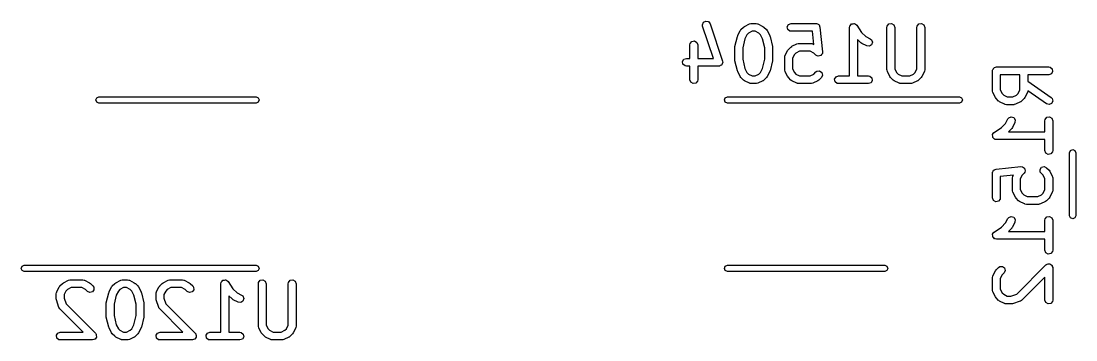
# Model space of a CAD drawing. Extents: x 54 to 297, y -260 to -31.
# Drawn here: x 94.02 to 114.15, y -192.98 to -186.88 of the extents above; entities that cross this region are included whole.
import ezdxf

# ---------------------------------------------------------------- set-up
doc = ezdxf.new("R2010")
doc.units = 0
doc.layers.add('BLACK', color=7, linetype='CONTINUOUS')

msp = doc.modelspace()

# ---------------------------------------------------------------- linework, layer by layer
at = {"layer": 'BLACK', "linetype": 'CONTINUOUS'}
for p, q in [((107.02, -186.953), (107.039, -186.905)), ((107.024, -186.978), (107.02, -186.953)), ((107.229, -187.594), (107.024, -186.978)), ((107.039, -186.905), (107.084, -186.881)), ((107.084, -186.881), (107.134, -186.891)), ((107.134, -186.891), (107.166, -186.931)), ((107.166, -186.931), (107.404, -187.645)), ((107.742, -187.064), (107.756, -187.046)), ((107.756, -187.045), (107.804, -186.997)), ((107.756, -187.046), (107.756, -187.045)), ((107.804, -186.997), (107.822, -186.984)), ((107.822, -186.984), (107.824, -186.983)), ((107.824, -186.983), (107.919, -186.935)), ((107.919, -186.935), (107.944, -186.928)), ((107.944, -186.928), (107.948, -186.929)), ((107.948, -186.929), (107.952, -186.927)), ((107.952, -186.927), (108.048, -186.927)), ((108.048, -186.927), (108.073, -186.932)), ((108.073, -186.932), (108.077, -186.935)), ((108.077, -186.935), (108.081, -186.935)), ((108.081, -186.935), (108.176, -186.983)), ((108.176, -186.983), (108.194, -186.996)), ((108.194, -186.996), (108.196, -186.997)), ((108.196, -186.997), (108.244, -187.045)), ((108.244, -187.045), (108.256, -187.063)), ((108.64, -186.989), (108.666, -186.945)), ((108.649, -187.04), (108.64, -186.989)), ((108.689, -187.073), (108.649, -187.04)), ((108.666, -186.945), (108.714, -186.927)), ((108.714, -186.927), (109.19, -186.927)), ((109.19, -186.927), (109.194, -186.928)), ((109.194, -186.928), (109.196, -186.928)), ((109.196, -186.928), (109.199, -186.929)), ((109.199, -186.929), (109.216, -186.932)), ((109.216, -186.932), (109.228, -186.942)), ((109.228, -186.942), (109.243, -186.949)), ((109.243, -186.949), (109.247, -186.958)), ((109.247, -186.958), (109.255, -186.965)), ((109.255, -186.965), (109.258, -186.981)), ((109.258, -186.981), (109.265, -186.995)), ((109.265, -186.995), (109.313, -187.471)), ((109.83, -187.002), (109.834, -186.977)), ((109.83, -187.927), (109.83, -187.002)), ((109.834, -186.977), (109.837, -186.973)), ((109.837, -186.973), (109.838, -186.969)), ((109.838, -186.969), (109.853, -186.954)), ((109.853, -186.954), (109.867, -186.937)), ((109.867, -186.937), (109.872, -186.937)), ((109.872, -186.937), (109.875, -186.934)), ((109.875, -186.934), (109.896, -186.932)), ((109.896, -186.932), (109.918, -186.929)), ((109.918, -186.929), (109.922, -186.931)), ((109.922, -186.931), (109.926, -186.93)), ((109.926, -186.93), (109.943, -186.943)), ((109.943, -186.943), (109.962, -186.954)), ((109.962, -186.954), (109.964, -186.958)), ((109.964, -186.958), (109.967, -186.961)), ((109.967, -186.961), (110.058, -187.097)), ((110.544, -187.002), (110.549, -186.977)), ((110.544, -187.812), (110.544, -187.002)), ((110.549, -186.977), (110.582, -186.937)), ((110.582, -186.937), (110.632, -186.929)), ((110.632, -186.929), (110.676, -186.954)), ((110.676, -186.954), (110.694, -187.002)), ((110.694, -187.002), (110.694, -187.794)), ((111.115, -187.002), (111.12, -186.977)), ((111.115, -187.794), (111.115, -187.002)), ((111.12, -186.977), (111.153, -186.937)), ((111.153, -186.937), (111.203, -186.929)), ((111.203, -186.929), (111.248, -186.954)), ((111.248, -186.954), (111.265, -187.002)), ((111.265, -187.002), (111.265, -187.812)), ((107.642, -187.365), (107.689, -187.175)), ((107.689, -187.175), (107.694, -187.163)), ((107.694, -187.163), (107.695, -187.159)), ((107.695, -187.159), (107.742, -187.064)), ((107.833, -187.219), (107.789, -187.393)), ((107.871, -187.142), (107.833, -187.219)), ((107.902, -187.112), (107.871, -187.142)), ((107.97, -187.077), (107.902, -187.112)), ((108.03, -187.077), (107.97, -187.077)), ((108.098, -187.112), (108.03, -187.077)), ((108.129, -187.142), (108.098, -187.112)), ((108.167, -187.219), (108.129, -187.142)), ((108.211, -187.393), (108.167, -187.219)), ((108.256, -187.063), (108.258, -187.064)), ((108.258, -187.064), (108.305, -187.159)), ((108.305, -187.159), (108.309, -187.172)), ((108.309, -187.172), (108.311, -187.175)), ((108.311, -187.175), (108.358, -187.365)), ((108.714, -187.077), (108.689, -187.073)), ((109.123, -187.077), (108.714, -187.077)), ((109.147, -187.326), (109.123, -187.077)), ((110.042, -187.294), (109.98, -187.231)), ((109.98, -187.231), (109.98, -187.927)), ((110.058, -187.097), (110.14, -187.179)), ((110.14, -187.179), (110.224, -187.221)), ((110.224, -187.221), (110.245, -187.237)), ((110.245, -187.237), (110.265, -187.284)), ((106.782, -187.336), (106.787, -187.31)), ((106.782, -187.594), (106.782, -187.336)), ((106.787, -187.31), (106.82, -187.271)), ((106.82, -187.271), (106.87, -187.262)), ((106.87, -187.262), (106.915, -187.288)), ((106.915, -187.288), (106.932, -187.336)), ((106.932, -187.336), (106.932, -187.594)), ((107.639, -187.383), (107.642, -187.369)), ((107.639, -187.621), (107.639, -187.383)), ((107.642, -187.369), (107.642, -187.365)), ((107.789, -187.393), (107.789, -187.612)), ((108.211, -187.612), (108.211, -187.393)), ((108.358, -187.365), (108.36, -187.38)), ((108.36, -187.38), (108.361, -187.383)), ((108.361, -187.383), (108.361, -187.621)), ((108.6, -187.54), (108.647, -187.445)), ((108.647, -187.445), (108.661, -187.427)), ((108.661, -187.426), (108.709, -187.378)), ((108.661, -187.427), (108.661, -187.426)), ((108.709, -187.378), (108.727, -187.365)), ((108.727, -187.365), (108.728, -187.364)), ((108.728, -187.364), (108.824, -187.316)), ((108.824, -187.316), (108.849, -187.309)), ((108.849, -187.309), (108.853, -187.31)), ((108.853, -187.31), (108.857, -187.308)), ((108.857, -187.308), (109.095, -187.308)), ((109.095, -187.308), (109.121, -187.313)), ((109.121, -187.313), (109.124, -187.316)), ((109.124, -187.316), (109.129, -187.316)), ((109.129, -187.316), (109.147, -187.326)), ((110.044, -187.294), (110.042, -187.294)), ((110.062, -187.308), (110.044, -187.294)), ((110.157, -187.355), (110.062, -187.308)), ((110.208, -187.361), (110.157, -187.355)), ((110.251, -187.333), (110.208, -187.361)), ((110.265, -187.284), (110.251, -187.333)), ((106.64, -187.656), (106.666, -187.612)), ((106.649, -187.707), (106.64, -187.656)), ((106.666, -187.612), (106.714, -187.594)), ((106.714, -187.594), (106.782, -187.594)), ((106.932, -187.594), (107.229, -187.594)), ((107.404, -187.645), (107.408, -187.671)), ((107.64, -187.625), (107.639, -187.621)), ((107.642, -187.64), (107.64, -187.625)), ((107.689, -187.83), (107.642, -187.64)), ((107.789, -187.612), (107.833, -187.786)), ((108.167, -187.786), (108.211, -187.612)), ((108.358, -187.64), (108.311, -187.83)), ((108.361, -187.621), (108.358, -187.636)), ((108.358, -187.636), (108.358, -187.64)), ((108.592, -187.574), (108.596, -187.548)), ((108.592, -187.812), (108.592, -187.574)), ((108.596, -187.548), (108.599, -187.545)), ((108.599, -187.545), (108.6, -187.54)), ((108.776, -187.523), (108.742, -187.592)), ((108.742, -187.592), (108.742, -187.794)), ((108.806, -187.493), (108.776, -187.523)), ((108.875, -187.458), (108.806, -187.493)), ((109.078, -187.458), (108.875, -187.458)), ((109.146, -187.493), (109.078, -187.458)), ((109.185, -187.532), (109.146, -187.493)), ((109.186, -187.532), (109.185, -187.532)), ((109.209, -187.543), (109.186, -187.532)), ((109.186, -187.532), (109.186, -187.532)), ((109.232, -187.553), (109.209, -187.543)), ((109.257, -187.547), (109.232, -187.553)), ((109.232, -187.553), (109.232, -187.553)), ((109.232, -187.553), (109.232, -187.553)), ((109.281, -187.54), (109.257, -187.547)), ((109.282, -187.539), (109.281, -187.54)), ((109.281, -187.54), (109.281, -187.54)), ((109.296, -187.519), (109.282, -187.539)), ((109.311, -187.498), (109.296, -187.519)), ((109.311, -187.497), (109.31, -187.497)), ((109.31, -187.497), (109.311, -187.498)), ((109.313, -187.471), (109.311, -187.497)), ((106.689, -187.74), (106.649, -187.707)), ((106.714, -187.744), (106.689, -187.74)), ((106.782, -187.744), (106.714, -187.744)), ((106.782, -188.002), (106.782, -187.744)), ((107.333, -187.744), (106.932, -187.744)), ((106.932, -187.744), (106.932, -188.002)), ((107.339, -187.742), (107.333, -187.744)), ((107.344, -187.743), (107.339, -187.742)), ((107.362, -187.733), (107.344, -187.743)), ((107.382, -187.726), (107.362, -187.733)), ((107.384, -187.722), (107.382, -187.726)), ((107.389, -187.719), (107.384, -187.722)), ((107.397, -187.7), (107.389, -187.719)), ((107.407, -187.682), (107.397, -187.7)), ((107.408, -187.671), (107.406, -187.676)), ((107.406, -187.676), (107.407, -187.682)), ((107.691, -187.833), (107.689, -187.83)), ((107.695, -187.845), (107.691, -187.833)), ((107.742, -187.941), (107.695, -187.845)), ((107.833, -187.786), (107.871, -187.863)), ((108.129, -187.863), (108.167, -187.786)), ((108.305, -187.845), (108.258, -187.941)), ((108.306, -187.842), (108.305, -187.845)), ((108.311, -187.83), (108.306, -187.842)), ((108.593, -187.816), (108.592, -187.812)), ((108.592, -187.82), (108.593, -187.816)), ((108.6, -187.845), (108.592, -187.82)), ((108.647, -187.941), (108.6, -187.845)), ((108.742, -187.794), (108.776, -187.863)), ((109.146, -187.893), (109.185, -187.854)), ((109.185, -187.854), (109.206, -187.839)), ((109.206, -187.839), (109.258, -187.835)), ((109.258, -187.835), (109.3, -187.864)), ((110.546, -187.816), (110.544, -187.812)), ((110.545, -187.82), (110.546, -187.816)), ((110.552, -187.845), (110.545, -187.82)), ((110.6, -187.941), (110.552, -187.845)), ((110.694, -187.794), (110.728, -187.863)), ((111.081, -187.863), (111.115, -187.794)), ((111.258, -187.845), (111.21, -187.941)), ((111.261, -187.838), (111.258, -187.841)), ((111.258, -187.841), (111.258, -187.845)), ((111.265, -187.812), (111.261, -187.838)), ((112.557, -187.833), (112.559, -187.824)), ((112.557, -188.214), (112.557, -187.833)), ((112.559, -187.82), (112.56, -187.817)), ((112.559, -187.824), (112.559, -187.82)), ((112.56, -187.817), (112.562, -187.808)), ((112.562, -187.808), (112.574, -187.793)), ((112.574, -187.793), (112.584, -187.776)), ((112.584, -187.776), (112.591, -187.774)), ((112.591, -187.774), (112.595, -187.768)), ((112.595, -187.768), (112.614, -187.765)), ((112.614, -187.765), (112.632, -187.758)), ((112.632, -187.758), (113.632, -187.758)), ((113.632, -187.758), (113.658, -187.763)), ((113.658, -187.763), (113.697, -187.796)), ((113.706, -187.846), (113.681, -187.891)), ((113.697, -187.796), (113.706, -187.846)), ((106.8, -188.051), (106.782, -188.002)), ((106.844, -188.076), (106.8, -188.051)), ((106.928, -188.028), (106.895, -188.067)), ((106.932, -188.002), (106.928, -188.028)), ((107.744, -187.942), (107.742, -187.941)), ((107.756, -187.96), (107.744, -187.942)), ((107.804, -188.008), (107.756, -187.96)), ((107.806, -188.008), (107.804, -188.008)), ((107.824, -188.022), (107.806, -188.008)), ((107.919, -188.069), (107.824, -188.022)), ((107.871, -187.863), (107.902, -187.893)), ((107.902, -187.893), (107.97, -187.927)), ((107.97, -187.927), (108.03, -187.927)), ((108.03, -187.927), (108.098, -187.893)), ((108.176, -188.022), (108.081, -188.069)), ((108.098, -187.893), (108.129, -187.863)), ((108.178, -188.021), (108.176, -188.022)), ((108.196, -188.008), (108.178, -188.021)), ((108.244, -187.96), (108.196, -188.008)), ((108.258, -187.941), (108.244, -187.959)), ((108.244, -187.959), (108.244, -187.96)), ((108.648, -187.942), (108.647, -187.941)), ((108.661, -187.96), (108.648, -187.942)), ((108.709, -188.008), (108.661, -187.96)), ((108.71, -188.008), (108.709, -188.008)), ((108.728, -188.022), (108.71, -188.008)), ((108.824, -188.069), (108.728, -188.022)), ((108.776, -187.863), (108.806, -187.893)), ((108.806, -187.893), (108.875, -187.927)), ((108.875, -187.927), (109.078, -187.927)), ((109.078, -187.927), (109.146, -187.893)), ((109.224, -188.022), (109.129, -188.069)), ((109.225, -188.021), (109.224, -188.022)), ((109.244, -188.008), (109.225, -188.021)), ((109.291, -187.96), (109.244, -188.008)), ((109.313, -187.914), (109.291, -187.96)), ((109.3, -187.864), (109.313, -187.914)), ((109.545, -187.989), (109.571, -187.945)), ((109.554, -188.04), (109.545, -187.989)), ((109.593, -188.073), (109.554, -188.04)), ((109.571, -187.945), (109.619, -187.927)), ((109.619, -187.927), (109.83, -187.927)), ((109.98, -187.927), (110.19, -187.927)), ((110.19, -187.927), (110.216, -187.932)), ((110.239, -188.06), (110.19, -188.077)), ((110.216, -187.932), (110.255, -187.965)), ((110.264, -188.015), (110.239, -188.06)), ((110.255, -187.965), (110.264, -188.015)), ((110.601, -187.942), (110.6, -187.941)), ((110.614, -187.96), (110.601, -187.942)), ((110.661, -188.008), (110.614, -187.96)), ((110.663, -188.008), (110.661, -188.008)), ((110.681, -188.022), (110.663, -188.008)), ((110.776, -188.069), (110.681, -188.022)), ((110.728, -187.863), (110.759, -187.893)), ((110.759, -187.893), (110.827, -187.927)), ((110.827, -187.927), (110.982, -187.927)), ((110.982, -187.927), (111.051, -187.893)), ((111.129, -188.022), (111.034, -188.069)), ((111.051, -187.893), (111.081, -187.863)), ((111.13, -188.021), (111.129, -188.022)), ((111.148, -188.008), (111.13, -188.021)), ((111.196, -187.96), (111.148, -188.008)), ((111.197, -187.959), (111.196, -187.96)), ((111.21, -187.941), (111.197, -187.959)), ((112.707, -187.908), (112.707, -188.197)), ((113.081, -187.908), (112.707, -187.908)), ((113.081, -188.197), (113.081, -187.908)), ((113.632, -187.908), (113.231, -187.908)), ((113.231, -187.908), (113.231, -188.032)), ((113.231, -188.032), (113.675, -188.343)), ((113.681, -187.891), (113.632, -187.908)), ((106.895, -188.067), (106.844, -188.076)), ((107.923, -188.07), (107.919, -188.069)), ((107.927, -188.073), (107.923, -188.07)), ((107.952, -188.077), (107.927, -188.073)), ((108.048, -188.077), (107.952, -188.077)), ((108.052, -188.076), (108.048, -188.077)), ((108.056, -188.077), (108.052, -188.076)), ((108.081, -188.069), (108.056, -188.077)), ((108.828, -188.07), (108.824, -188.069)), ((108.831, -188.073), (108.828, -188.07)), ((108.857, -188.077), (108.831, -188.073)), ((109.095, -188.077), (108.857, -188.077)), ((109.099, -188.076), (109.095, -188.077)), ((109.104, -188.077), (109.099, -188.076)), ((109.129, -188.069), (109.104, -188.077)), ((109.619, -188.077), (109.593, -188.073)), ((110.19, -188.077), (109.619, -188.077)), ((110.78, -188.07), (110.776, -188.069)), ((110.784, -188.073), (110.78, -188.07)), ((110.81, -188.077), (110.784, -188.073)), ((111, -188.077), (110.81, -188.077)), ((111.004, -188.076), (111, -188.077)), ((111.009, -188.077), (111.004, -188.076)), ((111.034, -188.069), (111.009, -188.077)), ((112.559, -188.218), (112.557, -188.214)), ((112.558, -188.223), (112.559, -188.218)), ((112.565, -188.248), (112.558, -188.223)), ((112.613, -188.343), (112.565, -188.248)), ((112.707, -188.197), (112.742, -188.265)), ((113.047, -188.265), (113.081, -188.197)), ((113.223, -188.248), (113.176, -188.343)), ((113.224, -188.243), (113.223, -188.248)), ((113.227, -188.24), (113.224, -188.243)), ((113.231, -188.215), (113.227, -188.24)), ((113.589, -188.466), (113.231, -188.215)), ((95.44, -188.39), (95.4576, -188.348)), ((95.4576, -188.432), (95.44, -188.39)), ((95.4576, -188.348), (95.5, -188.33)), ((95.5, -188.45), (95.4576, -188.432)), ((95.5, -188.33), (98.5, -188.33)), ((98.5, -188.45), (95.5, -188.45)), ((98.5, -188.33), (98.5424, -188.348)), ((98.5424, -188.432), (98.5, -188.45)), ((98.5424, -188.348), (98.56, -188.39)), ((98.56, -188.39), (98.5424, -188.432)), ((107.44, -188.39), (107.458, -188.348)), ((107.458, -188.432), (107.44, -188.39)), ((107.458, -188.348), (107.5, -188.33)), ((107.5, -188.45), (107.458, -188.432)), ((107.5, -188.33), (111.925, -188.33)), ((111.925, -188.45), (107.5, -188.45)), ((111.925, -188.33), (111.967, -188.348)), ((111.967, -188.432), (111.925, -188.45)), ((111.967, -188.348), (111.985, -188.39)), ((111.985, -188.39), (111.967, -188.432)), ((112.614, -188.344), (112.613, -188.343)), ((112.627, -188.363), (112.614, -188.344)), ((112.675, -188.41), (112.627, -188.363)), ((112.676, -188.411), (112.675, -188.41)), ((112.694, -188.424), (112.676, -188.411)), ((112.789, -188.472), (112.694, -188.424)), ((112.742, -188.265), (112.772, -188.296)), ((112.772, -188.296), (112.841, -188.33)), ((112.841, -188.33), (112.948, -188.33)), ((112.948, -188.33), (113.017, -188.296)), ((113.094, -188.424), (112.999, -188.472)), ((113.017, -188.296), (113.047, -188.265)), ((113.096, -188.423), (113.094, -188.424)), ((113.114, -188.41), (113.096, -188.423)), ((113.162, -188.363), (113.114, -188.41)), ((113.176, -188.343), (113.162, -188.361)), ((113.162, -188.361), (113.162, -188.363)), ((113.685, -188.458), (113.639, -188.479)), ((113.675, -188.343), (113.694, -188.362)), ((113.707, -188.411), (113.685, -188.458)), ((113.694, -188.362), (113.707, -188.411)), ((112.794, -188.472), (112.789, -188.472)), ((112.797, -188.475), (112.794, -188.472)), ((112.823, -188.48), (112.797, -188.475)), ((112.966, -188.48), (112.823, -188.48)), ((112.97, -188.478), (112.966, -188.48)), ((112.974, -188.479), (112.97, -188.478)), ((112.999, -188.472), (112.974, -188.479)), ((113.639, -188.479), (113.589, -188.466)), ((112.727, -188.918), (112.809, -188.837)), ((112.809, -188.837), (112.851, -188.752)), ((112.851, -188.752), (112.867, -188.731)), ((112.867, -188.731), (112.914, -188.711)), ((112.914, -188.711), (112.963, -188.725)), ((112.985, -188.819), (112.938, -188.914)), ((112.963, -188.725), (112.991, -188.768)), ((112.991, -188.768), (112.985, -188.819)), ((113.557, -188.786), (113.562, -188.76)), ((113.557, -188.996), (113.557, -188.786)), ((113.562, -188.76), (113.595, -188.721)), ((113.595, -188.721), (113.645, -188.712)), ((113.645, -188.712), (113.69, -188.738)), ((113.69, -188.738), (113.707, -188.786)), ((113.707, -188.786), (113.707, -189.357)), ((112.559, -189.058), (112.561, -189.055)), ((112.562, -189.08), (112.559, -189.058)), ((112.56, -189.05), (112.573, -189.033)), ((112.561, -189.055), (112.56, -189.05)), ((112.573, -189.033), (112.584, -189.014)), ((112.584, -189.014), (112.588, -189.012)), ((112.588, -189.012), (112.591, -189.009)), ((112.591, -189.009), (112.727, -188.918)), ((112.924, -188.934), (112.861, -188.996)), ((112.861, -188.996), (113.557, -188.996)), ((112.938, -188.914), (112.924, -188.933)), ((112.924, -188.933), (112.924, -188.934)), ((112.564, -189.102), (112.562, -189.08)), ((112.567, -189.105), (112.564, -189.102)), ((112.567, -189.109), (112.567, -189.105)), ((112.584, -189.123), (112.567, -189.109)), ((112.599, -189.139), (112.584, -189.123)), ((112.603, -189.139), (112.599, -189.139)), ((112.607, -189.142), (112.603, -189.139)), ((112.632, -189.146), (112.607, -189.142)), ((113.557, -189.146), (112.632, -189.146)), ((113.557, -189.357), (113.557, -189.146)), ((113.575, -189.405), (113.557, -189.357)), ((113.619, -189.431), (113.575, -189.405)), ((113.67, -189.422), (113.619, -189.431)), ((113.703, -189.383), (113.67, -189.422)), ((113.707, -189.357), (113.703, -189.383)), ((114.03, -189.398), (114.048, -189.356)), ((114.03, -190.602), (114.03, -189.398)), ((114.048, -189.356), (114.09, -189.338)), ((114.09, -189.338), (114.132, -189.356)), ((114.132, -189.356), (114.15, -189.398)), ((114.15, -189.398), (114.15, -190.602)), ((112.625, -189.711), (113.101, -189.663)), ((113.101, -189.663), (113.127, -189.665)), ((113.127, -189.665), (113.127, -189.666)), ((113.127, -189.666), (113.128, -189.666)), ((113.128, -189.666), (113.149, -189.68)), ((113.494, -189.677), (113.544, -189.663)), ((113.544, -189.663), (113.59, -189.685)), ((112.557, -189.786), (112.558, -189.782)), ((112.557, -190.262), (112.557, -189.786)), ((112.558, -189.78), (112.559, -189.777)), ((112.558, -189.782), (112.558, -189.78)), ((112.559, -189.777), (112.562, -189.76)), ((112.562, -189.76), (112.572, -189.748)), ((112.572, -189.748), (112.579, -189.733)), ((112.579, -189.733), (112.588, -189.729)), ((112.588, -189.729), (112.595, -189.721)), ((112.595, -189.721), (112.611, -189.718)), ((112.611, -189.718), (112.625, -189.711)), ((112.956, -189.829), (112.707, -189.854)), ((112.707, -189.854), (112.707, -190.262)), ((112.938, -189.881), (112.943, -189.855)), ((112.943, -189.855), (112.946, -189.852)), ((112.946, -189.847), (112.956, -189.829)), ((112.946, -189.852), (112.946, -189.847)), ((113.123, -189.83), (113.088, -189.899)), ((113.162, -189.791), (113.123, -189.83)), ((113.149, -189.68), (113.169, -189.694)), ((113.173, -189.767), (113.162, -189.79)), ((113.162, -189.79), (113.162, -189.791)), ((113.162, -189.791), (113.162, -189.791)), ((113.169, -189.694), (113.17, -189.695)), ((113.17, -189.695), (113.17, -189.695)), ((113.17, -189.695), (113.177, -189.719)), ((113.183, -189.745), (113.173, -189.767)), ((113.177, -189.719), (113.183, -189.744)), ((113.183, -189.744), (113.183, -189.744)), ((113.183, -189.744), (113.183, -189.745)), ((113.465, -189.719), (113.494, -189.677)), ((113.469, -189.77), (113.465, -189.719)), ((113.484, -189.791), (113.469, -189.77)), ((113.523, -189.83), (113.484, -189.791)), ((113.557, -189.899), (113.523, -189.83)), ((113.59, -189.685), (113.638, -189.733)), ((113.638, -189.733), (113.651, -189.751)), ((113.651, -189.751), (113.652, -189.752)), ((113.652, -189.752), (113.699, -189.847)), ((113.699, -189.847), (113.707, -189.872)), ((113.707, -189.872), (113.706, -189.877)), ((112.938, -190.119), (112.938, -189.881)), ((113.088, -189.899), (113.088, -190.101)), ((113.557, -190.101), (113.557, -189.899)), ((113.706, -189.877), (113.707, -189.881)), ((113.707, -189.881), (113.707, -190.119)), ((112.575, -190.31), (112.557, -190.262)), ((112.707, -190.262), (112.703, -190.288)), ((112.94, -190.123), (112.938, -190.119)), ((112.939, -190.128), (112.94, -190.123)), ((112.946, -190.153), (112.939, -190.128)), ((112.994, -190.248), (112.946, -190.153)), ((112.995, -190.249), (112.994, -190.248)), ((113.008, -190.267), (112.995, -190.249)), ((113.056, -190.315), (113.008, -190.267)), ((113.088, -190.101), (113.123, -190.17)), ((113.123, -190.17), (113.153, -190.2)), ((113.153, -190.2), (113.222, -190.235)), ((113.222, -190.235), (113.424, -190.235)), ((113.424, -190.235), (113.493, -190.2)), ((113.493, -190.2), (113.523, -190.17)), ((113.523, -190.17), (113.557, -190.101)), ((113.638, -190.267), (113.59, -190.315)), ((113.652, -190.248), (113.638, -190.266)), ((113.638, -190.266), (113.638, -190.267)), ((113.699, -190.153), (113.652, -190.248)), ((113.7, -190.148), (113.699, -190.153)), ((113.703, -190.145), (113.7, -190.148)), ((113.707, -190.119), (113.703, -190.145)), ((112.619, -190.336), (112.575, -190.31)), ((112.67, -190.327), (112.619, -190.336)), ((112.703, -190.288), (112.67, -190.327)), ((113.057, -190.316), (113.056, -190.315)), ((113.075, -190.329), (113.057, -190.316)), ((113.17, -190.377), (113.075, -190.329)), ((113.175, -190.377), (113.17, -190.377)), ((113.178, -190.38), (113.175, -190.377)), ((113.204, -190.385), (113.178, -190.38)), ((113.442, -190.385), (113.204, -190.385)), ((113.446, -190.383), (113.442, -190.385)), ((113.45, -190.384), (113.446, -190.383)), ((113.475, -190.377), (113.45, -190.384)), ((113.571, -190.329), (113.475, -190.377)), ((113.572, -190.328), (113.571, -190.329)), ((113.59, -190.315), (113.572, -190.328)), ((112.809, -190.741), (112.851, -190.657)), ((112.851, -190.657), (112.867, -190.636)), ((112.867, -190.636), (112.914, -190.616)), ((112.914, -190.616), (112.963, -190.63)), ((112.963, -190.63), (112.991, -190.673)), ((112.991, -190.673), (112.985, -190.724)), ((113.557, -190.69), (113.562, -190.665)), ((113.562, -190.665), (113.595, -190.626)), ((113.595, -190.626), (113.645, -190.617)), ((113.645, -190.617), (113.69, -190.642)), ((113.69, -190.642), (113.707, -190.69)), ((114.048, -190.644), (114.03, -190.602)), ((114.09, -190.662), (114.048, -190.644)), ((114.132, -190.644), (114.09, -190.662)), ((114.15, -190.602), (114.132, -190.644)), ((112.591, -190.914), (112.727, -190.823)), ((112.727, -190.823), (112.809, -190.741)), ((112.924, -190.839), (112.861, -190.901)), ((112.938, -190.819), (112.924, -190.837)), ((112.924, -190.837), (112.924, -190.839)), ((112.985, -190.724), (112.938, -190.819)), ((113.557, -190.901), (113.557, -190.69)), ((113.707, -190.69), (113.707, -191.262)), ((112.559, -190.963), (112.561, -190.959)), ((112.562, -190.985), (112.559, -190.963)), ((112.56, -190.955), (112.573, -190.938)), ((112.561, -190.959), (112.56, -190.955)), ((112.564, -191.006), (112.562, -190.985)), ((112.567, -191.009), (112.564, -191.006)), ((112.567, -191.014), (112.567, -191.009)), ((112.584, -191.028), (112.567, -191.014)), ((112.573, -190.938), (112.584, -190.919)), ((112.584, -190.919), (112.588, -190.917)), ((112.599, -191.043), (112.584, -191.028)), ((112.588, -190.917), (112.591, -190.914)), ((112.603, -191.044), (112.599, -191.043)), ((112.607, -191.047), (112.603, -191.044)), ((112.632, -191.051), (112.607, -191.047)), ((113.557, -191.051), (112.632, -191.051)), ((112.861, -190.901), (113.557, -190.901)), ((113.557, -191.262), (113.557, -191.051)), ((113.575, -191.31), (113.557, -191.262)), ((113.707, -191.262), (113.703, -191.288)), ((113.619, -191.336), (113.575, -191.31)), ((113.67, -191.327), (113.619, -191.336)), ((113.703, -191.288), (113.67, -191.327)), ((94.015, -191.61), (94.0326, -191.568)), ((94.0326, -191.652), (94.015, -191.61)), ((94.0326, -191.568), (94.075, -191.55)), ((94.075, -191.67), (94.0326, -191.652)), ((94.075, -191.55), (98.5, -191.55)), ((98.5, -191.67), (94.075, -191.67)), ((98.5, -191.55), (98.5424, -191.568)), ((98.5424, -191.652), (98.5, -191.67)), ((98.5424, -191.568), (98.56, -191.61)), ((98.56, -191.61), (98.5424, -191.652)), ((107.44, -191.61), (107.458, -191.568)), ((107.458, -191.652), (107.44, -191.61)), ((107.458, -191.568), (107.5, -191.55)), ((107.5, -191.67), (107.458, -191.652)), ((107.5, -191.55), (110.5, -191.55)), ((110.5, -191.67), (107.5, -191.67)), ((110.5, -191.55), (110.542, -191.568)), ((110.542, -191.652), (110.5, -191.67)), ((110.542, -191.568), (110.56, -191.61)), ((110.56, -191.61), (110.542, -191.652)), ((112.565, -191.752), (112.613, -191.657)), ((112.613, -191.657), (112.626, -191.639)), ((112.626, -191.639), (112.627, -191.637)), ((112.627, -191.637), (112.675, -191.59)), ((112.675, -191.59), (112.696, -191.575)), ((112.696, -191.575), (112.747, -191.57)), ((112.747, -191.57), (112.789, -191.6)), ((112.802, -191.649), (112.781, -191.696)), ((112.789, -191.6), (112.802, -191.649)), ((113.02, -192.101), (113.579, -191.542)), ((113.579, -191.542), (113.593, -191.533)), ((113.593, -191.533), (113.595, -191.53)), ((113.595, -191.53), (113.597, -191.53)), ((113.597, -191.53), (113.601, -191.527)), ((113.601, -191.527), (113.623, -191.525)), ((113.623, -191.525), (113.645, -191.521)), ((113.645, -191.521), (113.648, -191.523)), ((113.648, -191.523), (113.652, -191.523)), ((113.652, -191.523), (113.67, -191.536)), ((113.67, -191.536), (113.69, -191.547)), ((113.69, -191.547), (113.691, -191.55)), ((113.691, -191.55), (113.694, -191.552)), ((113.694, -191.552), (113.7, -191.574)), ((113.7, -191.574), (113.707, -191.595)), ((113.707, -191.595), (113.707, -192.214)), ((94.8041, -191.897), (94.8225, -191.884)), ((94.8225, -191.884), (94.8236, -191.883)), ((94.8236, -191.883), (94.9188, -191.835)), ((94.9188, -191.835), (94.9438, -191.828)), ((94.9438, -191.828), (94.9482, -191.829)), ((94.9482, -191.829), (94.9524, -191.827)), ((94.9524, -191.827), (95.1905, -191.827)), ((95.1905, -191.827), (95.2161, -191.832)), ((95.2161, -191.832), (95.2196, -191.835)), ((95.2196, -191.835), (95.224, -191.835)), ((95.224, -191.835), (95.3193, -191.883)), ((95.3193, -191.883), (95.3373, -191.896)), ((95.8041, -191.897), (95.8225, -191.884)), ((95.8225, -191.884), (95.8236, -191.883)), ((95.8236, -191.883), (95.9188, -191.835)), ((95.9188, -191.835), (95.9438, -191.828)), ((95.9438, -191.828), (95.9482, -191.829)), ((95.9482, -191.829), (95.9524, -191.827)), ((95.9524, -191.827), (96.0476, -191.827)), ((96.0476, -191.827), (96.0733, -191.832)), ((96.0733, -191.832), (96.0767, -191.835)), ((96.0767, -191.835), (96.0812, -191.835)), ((96.0812, -191.835), (96.1764, -191.883)), ((96.1764, -191.883), (96.1944, -191.896)), ((96.7089, -191.897), (96.7272, -191.884)), ((96.7272, -191.884), (96.7284, -191.883)), ((96.7284, -191.883), (96.8236, -191.835)), ((96.8236, -191.835), (96.8486, -191.828)), ((96.8486, -191.828), (96.8529, -191.829)), ((96.8529, -191.829), (96.8571, -191.827)), ((96.8571, -191.827), (97.0952, -191.827)), ((97.0952, -191.827), (97.1209, -191.832)), ((97.1209, -191.832), (97.1243, -191.835)), ((97.1243, -191.835), (97.1288, -191.835)), ((97.1288, -191.835), (97.224, -191.883)), ((97.224, -191.883), (97.242, -191.896)), ((97.8298, -191.902), (97.8343, -191.877)), ((97.8343, -191.877), (97.8371, -191.873)), ((97.8371, -191.873), (97.8375, -191.869)), ((97.8375, -191.869), (97.8533, -191.854)), ((97.8533, -191.854), (97.8673, -191.837)), ((97.8673, -191.837), (97.8715, -191.837)), ((97.8715, -191.837), (97.8746, -191.834)), ((97.8746, -191.834), (97.8963, -191.832)), ((97.8963, -191.832), (97.9178, -191.829)), ((97.9178, -191.829), (97.9215, -191.831)), ((97.9215, -191.831), (97.9258, -191.83)), ((97.9258, -191.83), (97.9434, -191.843)), ((97.9434, -191.843), (97.9622, -191.854)), ((97.9622, -191.854), (97.9637, -191.858)), ((97.9637, -191.858), (97.9672, -191.861)), ((97.9672, -191.861), (98.0583, -191.997)), ((98.544, -191.902), (98.5486, -191.877)), ((98.5486, -191.877), (98.5815, -191.837)), ((98.5815, -191.837), (98.6321, -191.829)), ((98.6321, -191.829), (98.6765, -191.854)), ((98.6765, -191.854), (98.694, -191.902)), ((99.1155, -191.902), (99.12, -191.877)), ((99.12, -191.877), (99.153, -191.837)), ((99.153, -191.837), (99.2035, -191.829)), ((99.2035, -191.829), (99.2479, -191.854)), ((99.2479, -191.854), (99.2655, -191.902)), ((112.557, -191.786), (112.562, -191.76)), ((112.557, -192.024), (112.557, -191.786)), ((112.562, -191.76), (112.565, -191.757)), ((112.565, -191.757), (112.565, -191.752)), ((112.742, -191.735), (112.707, -191.803)), ((112.707, -191.803), (112.707, -192.006)), ((112.781, -191.696), (112.742, -191.735)), ((113.557, -191.776), (113.114, -192.22)), ((113.557, -192.214), (113.557, -191.776)), ((94.6869, -192.093), (94.6914, -192.067)), ((94.6914, -192.067), (94.6943, -192.064)), ((94.6943, -192.064), (94.6948, -192.059)), ((94.6948, -192.059), (94.7424, -191.964)), ((94.7424, -191.964), (94.7558, -191.946)), ((94.7558, -191.946), (94.7565, -191.945)), ((94.7565, -191.945), (94.8041, -191.897)), ((94.8712, -192.042), (94.8369, -192.111)), ((94.9016, -192.012), (94.8712, -192.042)), ((94.9701, -191.977), (94.9016, -192.012)), ((95.1728, -191.977), (94.9701, -191.977)), ((95.2413, -192.012), (95.1728, -191.977)), ((95.2803, -192.051), (95.2413, -192.012)), ((95.3268, -192.072), (95.2803, -192.051)), ((95.3764, -192.059), (95.3268, -192.072)), ((95.3373, -191.896), (95.3387, -191.897)), ((95.3387, -191.897), (95.3864, -191.945)), ((95.4058, -192.017), (95.3764, -192.059)), ((95.3864, -191.945), (95.4013, -191.966)), ((95.4013, -191.966), (95.4058, -192.017)), ((95.6415, -192.265), (95.6891, -192.075)), ((95.6891, -192.075), (95.6944, -192.063)), ((95.6944, -192.063), (95.6948, -192.059)), ((95.6948, -192.059), (95.7424, -191.964)), ((95.7424, -191.964), (95.7558, -191.946)), ((95.7558, -191.946), (95.7565, -191.945)), ((95.7565, -191.945), (95.8041, -191.897)), ((95.8712, -192.042), (95.8327, -192.119)), ((95.9016, -192.012), (95.8712, -192.042)), ((95.9701, -191.977), (95.9016, -192.012)), ((96.0299, -191.977), (95.9701, -191.977)), ((96.0984, -192.012), (96.0299, -191.977)), ((96.1288, -192.042), (96.0984, -192.012)), ((96.1673, -192.119), (96.1288, -192.042)), ((96.1944, -191.896), (96.1959, -191.897)), ((96.1959, -191.897), (96.2435, -191.945)), ((96.2435, -191.945), (96.2564, -191.963)), ((96.2564, -191.963), (96.2576, -191.964)), ((96.2576, -191.964), (96.3052, -192.059)), ((96.3052, -192.059), (96.3089, -192.072)), ((96.3089, -192.072), (96.3109, -192.075)), ((96.3109, -192.075), (96.3585, -192.265)), ((96.5917, -192.093), (96.5962, -192.067)), ((96.5962, -192.067), (96.5991, -192.064)), ((96.5991, -192.064), (96.5996, -192.059)), ((96.5996, -192.059), (96.6472, -191.964)), ((96.6472, -191.964), (96.6606, -191.946)), ((96.6606, -191.946), (96.6613, -191.945)), ((96.6613, -191.945), (96.7089, -191.897)), ((96.7759, -192.042), (96.7417, -192.111)), ((96.8063, -192.012), (96.7759, -192.042)), ((96.8748, -191.977), (96.8063, -192.012)), ((97.0775, -191.977), (96.8748, -191.977)), ((97.146, -192.012), (97.0775, -191.977)), ((97.1851, -192.051), (97.146, -192.012)), ((97.2316, -192.072), (97.1851, -192.051)), ((97.2811, -192.059), (97.2316, -192.072)), ((97.242, -191.896), (97.2435, -191.897)), ((97.2435, -191.897), (97.2911, -191.945)), ((97.3105, -192.017), (97.2811, -192.059)), ((97.2911, -191.945), (97.3061, -191.966)), ((97.3061, -191.966), (97.3105, -192.017)), ((97.8298, -192.827), (97.8298, -191.902)), ((98.0583, -191.997), (98.1397, -192.079)), ((98.1397, -192.079), (98.224, -192.121)), ((98.544, -192.712), (98.544, -191.902)), ((98.694, -191.902), (98.694, -192.694)), ((99.1155, -192.694), (99.1155, -191.902)), ((99.2655, -191.902), (99.2655, -192.712)), ((112.559, -192.028), (112.557, -192.024)), ((112.558, -192.032), (112.559, -192.028)), ((112.565, -192.057), (112.558, -192.032)), ((112.613, -192.153), (112.565, -192.057)), ((112.707, -192.006), (112.742, -192.075)), ((112.742, -192.075), (112.772, -192.105)), ((94.6869, -192.188), (94.6869, -192.093)), ((94.6875, -192.19), (94.6869, -192.188)), ((94.6908, -192.212), (94.6875, -192.19)), ((94.7384, -192.355), (94.6908, -192.212)), ((94.8369, -192.111), (94.8369, -192.176)), ((94.8369, -192.176), (94.8751, -192.29)), ((95.6393, -192.283), (95.6419, -192.269)), ((95.6393, -192.521), (95.6393, -192.283)), ((95.6419, -192.269), (95.6415, -192.265)), ((95.8327, -192.119), (95.7893, -192.293)), ((96.2107, -192.293), (96.1673, -192.119)), ((96.3585, -192.265), (96.3595, -192.28)), ((96.3595, -192.28), (96.3607, -192.283)), ((96.3607, -192.283), (96.3607, -192.521)), ((96.5917, -192.188), (96.5917, -192.093)), ((96.5922, -192.19), (96.5917, -192.188)), ((96.5955, -192.212), (96.5922, -192.19)), ((96.6431, -192.355), (96.5955, -192.212)), ((96.7417, -192.111), (96.7417, -192.176)), ((96.7417, -192.176), (96.7798, -192.29)), ((98.0422, -192.194), (97.9798, -192.131)), ((97.9798, -192.131), (97.9798, -192.827)), ((98.0437, -192.194), (98.0422, -192.194)), ((98.0617, -192.208), (98.0437, -192.194)), ((98.1569, -192.255), (98.0617, -192.208)), ((98.2079, -192.261), (98.1569, -192.255)), ((98.2507, -192.233), (98.2079, -192.261)), ((98.224, -192.121), (98.2449, -192.137)), ((98.2449, -192.137), (98.2653, -192.184)), ((98.2653, -192.184), (98.2507, -192.233)), ((112.614, -192.154), (112.613, -192.153)), ((112.627, -192.172), (112.614, -192.154)), ((112.675, -192.22), (112.627, -192.172)), ((112.676, -192.22), (112.675, -192.22)), ((112.694, -192.234), (112.676, -192.22)), ((112.789, -192.281), (112.694, -192.234)), ((112.772, -192.105), (112.841, -192.139)), ((112.794, -192.282), (112.789, -192.281)), ((112.797, -192.285), (112.794, -192.282)), ((112.823, -192.289), (112.797, -192.285)), ((112.918, -192.289), (112.823, -192.289)), ((112.841, -192.139), (112.906, -192.139)), ((112.906, -192.139), (113.02, -192.101)), ((112.92, -192.289), (112.918, -192.289)), ((112.942, -192.285), (112.92, -192.289)), ((113.085, -192.238), (112.942, -192.285)), ((113.088, -192.235), (113.085, -192.238)), ((113.093, -192.235), (113.088, -192.235)), ((113.114, -192.22), (113.093, -192.235)), ((113.575, -192.262), (113.557, -192.214)), ((113.619, -192.288), (113.575, -192.262)), ((113.67, -192.279), (113.619, -192.288)), ((113.703, -192.24), (113.67, -192.279)), ((113.707, -192.214), (113.703, -192.24)), ((94.7412, -192.358), (94.7384, -192.355)), ((94.7415, -192.363), (94.7412, -192.358)), ((94.7565, -192.384), (94.7415, -192.363)), ((95.1999, -192.827), (94.7565, -192.384)), ((94.8751, -192.29), (95.434, -192.849)), ((95.7893, -192.293), (95.7893, -192.512)), ((96.2107, -192.512), (96.2107, -192.293)), ((96.6459, -192.358), (96.6431, -192.355)), ((96.6463, -192.363), (96.6459, -192.358)), ((96.6613, -192.384), (96.6463, -192.363)), ((97.1046, -192.827), (96.6613, -192.384)), ((96.7798, -192.29), (97.3387, -192.849)), ((95.6405, -192.525), (95.6393, -192.521)), ((95.6415, -192.54), (95.6405, -192.525)), ((95.6891, -192.73), (95.6415, -192.54)), ((95.7893, -192.512), (95.8327, -192.686)), ((95.8327, -192.686), (95.8712, -192.763)), ((96.1288, -192.763), (96.1673, -192.686)), ((96.1673, -192.686), (96.2107, -192.512)), ((96.3585, -192.54), (96.3109, -192.73)), ((96.3607, -192.521), (96.3581, -192.536)), ((96.3581, -192.536), (96.3585, -192.54)), ((94.688, -192.889), (94.7137, -192.845)), ((94.697, -192.94), (94.688, -192.889)), ((94.7137, -192.845), (94.7619, -192.827)), ((94.7619, -192.827), (95.1999, -192.827)), ((95.434, -192.849), (95.4434, -192.863)), ((95.4434, -192.863), (95.4459, -192.865)), ((95.4459, -192.865), (95.4463, -192.867)), ((95.4463, -192.867), (95.4489, -192.871)), ((95.4489, -192.871), (95.4509, -192.893)), ((95.4509, -192.893), (95.4548, -192.915)), ((95.6911, -192.733), (95.6891, -192.73)), ((95.6948, -192.745), (95.6911, -192.733)), ((95.7424, -192.841), (95.6948, -192.745)), ((95.7436, -192.842), (95.7424, -192.841)), ((95.7565, -192.86), (95.7436, -192.842)), ((95.8041, -192.908), (95.7565, -192.86)), ((95.8712, -192.763), (95.9016, -192.793)), ((95.9016, -192.793), (95.9701, -192.827)), ((95.9701, -192.827), (96.0299, -192.827)), ((96.0299, -192.827), (96.0984, -192.793)), ((96.0984, -192.793), (96.1288, -192.763)), ((96.2435, -192.86), (96.1959, -192.908)), ((96.2442, -192.859), (96.2435, -192.86)), ((96.2576, -192.841), (96.2442, -192.859)), ((96.3052, -192.745), (96.2576, -192.841)), ((96.3056, -192.742), (96.3052, -192.745)), ((96.3109, -192.73), (96.3056, -192.742)), ((96.5928, -192.889), (96.6185, -192.845)), ((96.6017, -192.94), (96.5928, -192.889)), ((96.6185, -192.845), (96.6667, -192.827)), ((96.6667, -192.827), (97.1046, -192.827)), ((97.3387, -192.849), (97.3481, -192.863)), ((97.3481, -192.863), (97.3507, -192.865)), ((97.3507, -192.865), (97.351, -192.867)), ((97.351, -192.867), (97.3537, -192.871)), ((97.3537, -192.871), (97.3557, -192.893)), ((97.3557, -192.893), (97.3596, -192.915)), ((97.5452, -192.889), (97.5708, -192.845)), ((97.5541, -192.94), (97.5452, -192.889)), ((97.5708, -192.845), (97.619, -192.827)), ((97.619, -192.827), (97.8298, -192.827)), ((97.9798, -192.827), (98.1905, -192.827)), ((98.1905, -192.827), (98.2161, -192.832)), ((98.2161, -192.832), (98.2554, -192.865)), ((98.2554, -192.865), (98.2643, -192.915)), ((98.5456, -192.716), (98.544, -192.712)), ((98.5445, -192.72), (98.5456, -192.716)), ((98.552, -192.745), (98.5445, -192.72)), ((98.5996, -192.841), (98.552, -192.745)), ((98.6008, -192.842), (98.5996, -192.841)), ((98.6136, -192.86), (98.6008, -192.842)), ((98.6613, -192.908), (98.6136, -192.86)), ((98.694, -192.694), (98.7283, -192.763)), ((98.7283, -192.763), (98.7587, -192.793)), ((98.7587, -192.793), (98.8272, -192.827)), ((98.8272, -192.827), (98.9823, -192.827)), ((98.9823, -192.827), (99.0508, -192.793)), ((99.0508, -192.793), (99.0812, -192.763)), ((99.0812, -192.763), (99.1155, -192.694)), ((99.1959, -192.86), (99.1483, -192.908)), ((99.1966, -192.859), (99.1959, -192.86)), ((99.2099, -192.841), (99.1966, -192.859)), ((99.2576, -192.745), (99.2099, -192.841)), ((99.2581, -192.741), (99.2576, -192.745)), ((99.261, -192.738), (99.2581, -192.741)), ((99.2655, -192.712), (99.261, -192.738)), ((94.7363, -192.973), (94.697, -192.94)), ((94.7619, -192.977), (94.7363, -192.973)), ((95.381, -192.977), (94.7619, -192.977)), ((95.4022, -192.97), (95.381, -192.977)), ((95.424, -192.964), (95.4022, -192.97)), ((95.4259, -192.961), (95.424, -192.964)), ((95.4292, -192.96), (95.4259, -192.961)), ((95.4404, -192.94), (95.4292, -192.96)), ((95.4534, -192.922), (95.4404, -192.94)), ((95.4548, -192.915), (95.4531, -192.918)), ((95.4531, -192.918), (95.4534, -192.922)), ((95.8056, -192.908), (95.8041, -192.908)), ((95.8236, -192.922), (95.8056, -192.908)), ((95.9188, -192.969), (95.8236, -192.922)), ((95.9233, -192.97), (95.9188, -192.969)), ((95.9267, -192.973), (95.9233, -192.97)), ((95.9524, -192.977), (95.9267, -192.973)), ((96.0476, -192.977), (95.9524, -192.977)), ((96.0518, -192.976), (96.0476, -192.977)), ((96.0562, -192.977), (96.0518, -192.976)), ((96.0812, -192.969), (96.0562, -192.977)), ((96.1764, -192.922), (96.0812, -192.969)), ((96.1775, -192.921), (96.1764, -192.922)), ((96.1959, -192.908), (96.1775, -192.921)), ((96.641, -192.973), (96.6017, -192.94)), ((96.6667, -192.977), (96.641, -192.973)), ((97.2857, -192.977), (96.6667, -192.977)), ((97.3069, -192.97), (97.2857, -192.977)), ((97.3287, -192.964), (97.3069, -192.97)), ((97.3307, -192.961), (97.3287, -192.964)), ((97.3339, -192.96), (97.3307, -192.961)), ((97.3452, -192.94), (97.3339, -192.96)), ((97.3582, -192.922), (97.3452, -192.94)), ((97.3596, -192.915), (97.3579, -192.918)), ((97.3579, -192.918), (97.3582, -192.922)), ((97.5934, -192.973), (97.5541, -192.94)), ((97.619, -192.977), (97.5934, -192.973)), ((98.1905, -192.977), (97.619, -192.977)), ((98.2387, -192.96), (98.1905, -192.977)), ((98.2643, -192.915), (98.2387, -192.96)), ((98.6627, -192.908), (98.6613, -192.908)), ((98.6807, -192.922), (98.6627, -192.908)), ((98.776, -192.969), (98.6807, -192.922)), ((98.7804, -192.97), (98.776, -192.969)), ((98.7839, -192.973), (98.7804, -192.97)), ((98.8095, -192.977), (98.7839, -192.973)), ((99, -192.977), (98.8095, -192.977)), ((99.0042, -192.976), (99, -192.977)), ((99.0086, -192.977), (99.0042, -192.976)), ((99.0335, -192.969), (99.0086, -192.977)), ((99.1288, -192.922), (99.0335, -192.969)), ((99.1299, -192.921), (99.1288, -192.922)), ((99.1483, -192.908), (99.1299, -192.921))]:
    msp.add_line(p, q, dxfattribs=at)

doc.saveas('drawing.dxf')
